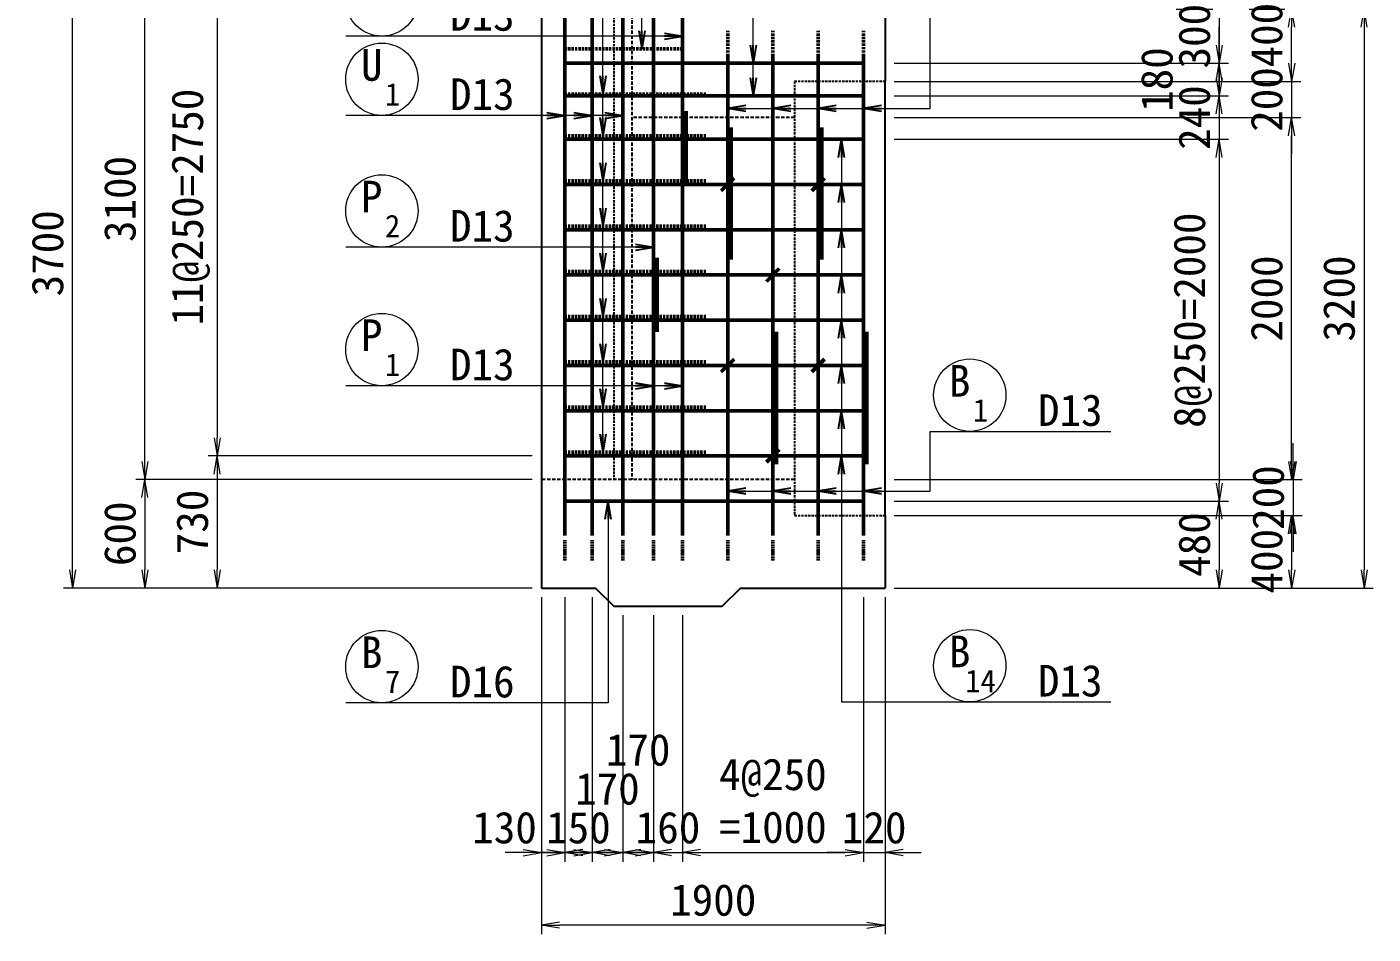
# Model space of a CAD drawing. Header units: millimetres. Extents: x 169470 to 758170, y -17820 to 11880.
# Drawn here: x 520459 to 527900, y -1211 to 3802 of the extents above; entities that cross this region are included whole.
import ezdxf
from ezdxf.enums import TextEntityAlignment as Align

# ---------------------------------------------------------------- set-up
doc = ezdxf.new("R2010")
doc.units = ezdxf.units.MM
doc.header["$LTSCALE"] = 50
doc.header["$PDSIZE"] = 300
doc.linetypes.add('DASHED2', pattern=[0.375, 0.25, -0.125])
doc.layers.get('Defpoints').update_dxf_attribs({"color": 151})
for name, color, linetype, lineweight in [('D-STR', 1, 'Continuous', 25), ('D-STR-DIM', 7, 'Continuous', 13), ('D-STR-HTXT', 7, 'Continuous', 13), ('D-STR-STR1', 2, 'Continuous', 50), ('D-STR-STR3', 4, 'Continuous', 50), ('D-STR-STR5', 6, 'Continuous', 50), ('D-STR-TXT', 7, 'Continuous', 13)]:
    doc.layers.add(name, color=color, linetype=linetype, lineweight=lineweight)
doc.styles.add('YOKO_GOTHIC', font='MS Gothic.ttf')
doc.dimstyles.new('S50', dxfattribs={"dimscale": 50, "dimtxt": 3.5, "dimasz": 2, "dimexe": 1, "dimexo": 1, "dimgap": 1, "dimtad": 1, "dimdec": 0, "dimzin": 1, "dimdsep": 46, "dimtxsty": 'YOKO_GOTHIC', "dimblk": 'OPEN', "dimcen": 0, "dimclrd": 256, "dimclre": 256, "dimclrt": 256, "dimaunit": 1, "dimadec": 3, "dimazin": 0, "dimtfac": 1, "dimtdec": 0, "dimtix": 1, "dimtmove": 2, "dimatfit": 3, "dimldrblk": 'OPEN', "dimfxl": 1, "dimlwd": -1, "dimlwe": -1, "dimarcsym": 2})

# ---------------------------------------------------------------- blocks, each defined once
blk = doc.blocks.new('_Open')
at = {"color": 0, "linetype": 'ByBlock', "lineweight": -2}
for p, q in [((-1, 0.167), (0, 0)), ((-1, -0.167), (0, 0)), ((0, 0), (-1, 0))]:
    blk.add_line(p, q, dxfattribs=at)
blk = doc.blocks.new('*D2960')
at = {"layer": 'D-STR-DIM', "ltscale": 1500, "transparency": 16777216}
for p, q in [((523252.5, 4181), (521461.1, 4181)), ((521511.1, 4081), (521511.1, 1531)), ((523252.5, 1431), (521461.1, 1431))]:
    blk.add_line(p, q, dxfattribs=at)
at = {"layer": 'Defpoints', "color": 0, "ltscale": 1500, "transparency": 16777216}
for p in [(523302.5, 4181), (521511.1, 1431), (523302.5, 1431)]:
    blk.add_point(p, dxfattribs=at)
at = {"layer": 'D-STR-DIM', "ltscale": 1500, "transparency": 16777216, "xscale": 100, "yscale": 100, "zscale": 100}
for p, rotation in [((521511.1, 4181), 90), ((521511.1, 1431), 270)]:
    blk.add_blockref('_Open', p, dxfattribs=dict(at, rotation=rotation))
at = {"layer": 'D-STR-DIM', "ltscale": 1500, "transparency": 16777216, "insert": (521364.3, 2806), "char_height": 175, "attachment_point": 5, "rotation": 90, "style": 'YOKO_GOTHIC'}
blk.add_mtext('11@250=2750', dxfattribs=at)
blk = doc.blocks.new('*D4491')
at = {"layer": 'D-STR-DIM', "ltscale": 1500, "transparency": 16777216}
for p, q in [((523252.5, 1431), (521461.1, 1431)), ((521511.1, 1331), (521511.1, 801)), ((523252.5, 701), (521461.1, 701))]:
    blk.add_line(p, q, dxfattribs=at)
at = {"layer": 'Defpoints', "color": 0, "ltscale": 1500, "transparency": 16777216}
for p in [(523302.5, 1431), (521511.1, 701), (523302.5, 701)]:
    blk.add_point(p, dxfattribs=at)
at = {"layer": 'D-STR-DIM', "ltscale": 1500, "transparency": 16777216, "xscale": 100, "yscale": 100, "zscale": 100}
for p, rotation in [((521511.1, 1431), 90), ((521511.1, 701), 270)]:
    blk.add_blockref('_Open', p, dxfattribs=dict(at, rotation=rotation))
at = {"layer": 'D-STR-DIM', "ltscale": 1500, "transparency": 16777216, "insert": (521373.6, 1066), "char_height": 175, "attachment_point": 5, "rotation": 90, "style": 'YOKO_GOTHIC'}
blk.add_mtext('730', dxfattribs=at)
blk = doc.blocks.new('*D2961')
at = {"layer": 'D-STR-DIM', "ltscale": 1500, "transparency": 16777216}
for p, q in [((523252.5, 4401), (521061.1, 4401)), ((521111.1, 1401), (521111.1, 4301)), ((523252.5, 1301), (521061.1, 1301))]:
    blk.add_line(p, q, dxfattribs=at)
at = {"layer": 'Defpoints', "color": 0, "ltscale": 1500, "transparency": 16777216}
for p in [(521111.1, 4401), (523302.5, 4401), (523302.5, 1301)]:
    blk.add_point(p, dxfattribs=at)
at = {"layer": 'D-STR-DIM', "ltscale": 1500, "transparency": 16777216, "xscale": 100, "yscale": 100, "zscale": 100}
for p, rotation in [((521111.1, 4401), 90), ((521111.1, 1301), 270)]:
    blk.add_blockref('_Open', p, dxfattribs=dict(at, rotation=rotation))
at = {"layer": 'D-STR-DIM', "ltscale": 1500, "transparency": 16777216, "insert": (520973.6, 2851), "char_height": 175, "attachment_point": 5, "rotation": 90, "style": 'YOKO_GOTHIC'}
blk.add_mtext('3100', dxfattribs=at)
blk = doc.blocks.new('*D2962')
at = {"layer": 'D-STR-DIM', "ltscale": 1500, "transparency": 16777216}
for p, q in [((523252.5, 1301), (521061.1, 1301)), ((521111.1, 1201), (521111.1, 801)), ((523252.5, 701), (521061.1, 701))]:
    blk.add_line(p, q, dxfattribs=at)
at = {"layer": 'Defpoints', "color": 0, "ltscale": 1500, "transparency": 16777216}
for p in [(523302.5, 1301), (521111.1, 701), (523302.5, 701)]:
    blk.add_point(p, dxfattribs=at)
at = {"layer": 'D-STR-DIM', "ltscale": 1500, "transparency": 16777216, "xscale": 100, "yscale": 100, "zscale": 100}
for p, rotation in [((521111.1, 1301), 90), ((521111.1, 701), 270)]:
    blk.add_blockref('_Open', p, dxfattribs=dict(at, rotation=rotation))
at = {"layer": 'D-STR-DIM', "ltscale": 1500, "transparency": 16777216, "insert": (520973.6, 1001), "char_height": 175, "attachment_point": 5, "rotation": 90, "style": 'YOKO_GOTHIC'}
blk.add_mtext('600', dxfattribs=at)
blk = doc.blocks.new('*D2963')
at = {"layer": 'D-STR-DIM', "ltscale": 1500, "transparency": 16777216}
for p, q in [((523252.5, 4401), (520661.1, 4401)), ((520711.1, 801), (520711.1, 4301)), ((523252.5, 701), (520661.1, 701))]:
    blk.add_line(p, q, dxfattribs=at)
at = {"layer": 'Defpoints', "color": 0, "ltscale": 1500, "transparency": 16777216}
for p in [(520711.1, 4401), (523302.5, 4401), (523302.5, 701)]:
    blk.add_point(p, dxfattribs=at)
at = {"layer": 'D-STR-DIM', "ltscale": 1500, "transparency": 16777216, "xscale": 100, "yscale": 100, "zscale": 100}
for p, rotation in [((520711.1, 4401), 90), ((520711.1, 701), 270)]:
    blk.add_blockref('_Open', p, dxfattribs=dict(at, rotation=rotation))
at = {"layer": 'D-STR-DIM', "ltscale": 1500, "transparency": 16777216, "insert": (520573.6, 2551), "char_height": 175, "attachment_point": 5, "rotation": 90, "style": 'YOKO_GOTHIC'}
blk.add_mtext('3700', dxfattribs=at)
blk = doc.blocks.new('*D2970')
at = {"layer": 'D-STR-DIM', "ltscale": 1500, "transparency": 16777216}
for p, q in [((523302.5, 651), (523302.5, -811.5)), ((523432.5, 651), (523432.5, -811.5)), ((523202.5, -761.5), (523102.5, -761.5)), ((523302.5, -761.5), (523432.5, -761.5)), ((523532.5, -761.5), (523632.5, -761.5))]:
    blk.add_line(p, q, dxfattribs=at)
at = {"layer": 'Defpoints', "color": 0, "ltscale": 1500, "transparency": 16777216}
for p in [(523302.5, 701), (523432.5, 701), (523432.5, -761.5)]:
    blk.add_point(p, dxfattribs=at)
at = {"layer": 'D-STR-DIM', "ltscale": 1500, "transparency": 16777216, "xscale": 100, "yscale": 100, "zscale": 100}
blk.add_blockref('_Open', (523302.5, -761.5), dxfattribs=at)
at = {"layer": 'D-STR-DIM', "ltscale": 1500, "transparency": 16777216, "xscale": 100, "yscale": 100, "zscale": 100, "rotation": 180}
blk.add_blockref('_Open', (523432.5, -761.5), dxfattribs=at)
at = {"layer": 'D-STR-DIM', "ltscale": 1500, "transparency": 16777216, "insert": (523099.1, -624), "char_height": 175, "attachment_point": 5, "style": 'YOKO_GOTHIC'}
blk.add_mtext('130', dxfattribs=at)
blk = doc.blocks.new('*D2971')
at = {"layer": 'D-STR-DIM', "ltscale": 1500, "transparency": 16777216}
for p, q in [((523432.5, 651), (523432.5, -811.5)), ((523582.5, 651), (523582.5, -811.5)), ((523332.5, -761.5), (523232.5, -761.5)), ((523432.5, -761.5), (523582.5, -761.5)), ((523682.5, -761.5), (523782.5, -761.5))]:
    blk.add_line(p, q, dxfattribs=at)
at = {"layer": 'Defpoints', "color": 0, "ltscale": 1500, "transparency": 16777216}
for p in [(523432.5, 701), (523582.5, 701), (523582.5, -761.5)]:
    blk.add_point(p, dxfattribs=at)
at = {"layer": 'D-STR-DIM', "ltscale": 1500, "transparency": 16777216, "xscale": 100, "yscale": 100, "zscale": 100}
blk.add_blockref('_Open', (523432.5, -761.5), dxfattribs=at)
at = {"layer": 'D-STR-DIM', "ltscale": 1500, "transparency": 16777216, "xscale": 100, "yscale": 100, "zscale": 100, "rotation": 180}
blk.add_blockref('_Open', (523582.5, -761.5), dxfattribs=at)
at = {"layer": 'D-STR-DIM', "ltscale": 1500, "transparency": 16777216, "insert": (523507.5, -624), "char_height": 175, "attachment_point": 5, "style": 'YOKO_GOTHIC'}
blk.add_mtext('150', dxfattribs=at)
blk = doc.blocks.new('*D2972')
at = {"layer": 'D-STR-DIM', "ltscale": 1500, "transparency": 16777216}
for p, q in [((523582.5, 651), (523582.5, -811.5)), ((523752.5, 551), (523752.5, -811.5)), ((523482.5, -761.5), (523382.5, -761.5)), ((523582.5, -761.5), (523752.5, -761.5)), ((523852.5, -761.5), (523952.5, -761.5))]:
    blk.add_line(p, q, dxfattribs=at)
at = {"layer": 'Defpoints', "color": 0, "ltscale": 1500, "transparency": 16777216}
for p in [(523582.5, 701), (523752.5, 601), (523752.5, -761.5)]:
    blk.add_point(p, dxfattribs=at)
at = {"layer": 'D-STR-DIM', "ltscale": 1500, "transparency": 16777216, "xscale": 100, "yscale": 100, "zscale": 100}
blk.add_blockref('_Open', (523582.5, -761.5), dxfattribs=at)
at = {"layer": 'D-STR-DIM', "ltscale": 1500, "transparency": 16777216, "xscale": 100, "yscale": 100, "zscale": 100, "rotation": 180}
blk.add_blockref('_Open', (523752.5, -761.5), dxfattribs=at)
at = {"layer": 'D-STR-DIM', "ltscale": 1500, "transparency": 16777216, "insert": (523667.5, -409.5), "char_height": 175, "attachment_point": 5, "style": 'YOKO_GOTHIC'}
blk.add_mtext('170', dxfattribs=at)
blk = doc.blocks.new('*D2973')
at = {"layer": 'D-STR-DIM', "ltscale": 1500, "transparency": 16777216}
for p, q in [((523752.5, 551), (523752.5, -811.5)), ((523922.5, 551), (523922.5, -811.5)), ((523652.5, -761.5), (523552.5, -761.5)), ((523752.5, -761.5), (523922.5, -761.5)), ((524022.5, -761.5), (524122.5, -761.5))]:
    blk.add_line(p, q, dxfattribs=at)
at = {"layer": 'Defpoints', "color": 0, "ltscale": 1500, "transparency": 16777216}
for p in [(523752.5, 601), (523922.5, 601), (523922.5, -761.5)]:
    blk.add_point(p, dxfattribs=at)
at = {"layer": 'D-STR-DIM', "ltscale": 1500, "transparency": 16777216, "xscale": 100, "yscale": 100, "zscale": 100}
blk.add_blockref('_Open', (523752.5, -761.5), dxfattribs=at)
at = {"layer": 'D-STR-DIM', "ltscale": 1500, "transparency": 16777216, "xscale": 100, "yscale": 100, "zscale": 100, "rotation": 180}
blk.add_blockref('_Open', (523922.5, -761.5), dxfattribs=at)
at = {"layer": 'D-STR-DIM', "ltscale": 1500, "transparency": 16777216, "insert": (523837.5, -194.3), "char_height": 175, "attachment_point": 5, "style": 'YOKO_GOTHIC'}
blk.add_mtext('170', dxfattribs=at)
blk = doc.blocks.new('*D2974')
at = {"layer": 'D-STR-DIM', "ltscale": 1500, "transparency": 16777216}
for p, q in [((523922.5, 551), (523922.5, -811.5)), ((524082.5, 551), (524082.5, -811.5)), ((523822.5, -761.5), (523722.5, -761.5)), ((523922.5, -761.5), (524082.5, -761.5)), ((524182.5, -761.5), (524282.5, -761.5))]:
    blk.add_line(p, q, dxfattribs=at)
at = {"layer": 'Defpoints', "color": 0, "ltscale": 1500, "transparency": 16777216}
for p in [(523922.5, 601), (524082.5, 601), (524082.5, -761.5)]:
    blk.add_point(p, dxfattribs=at)
at = {"layer": 'D-STR-DIM', "ltscale": 1500, "transparency": 16777216, "xscale": 100, "yscale": 100, "zscale": 100}
blk.add_blockref('_Open', (523922.5, -761.5), dxfattribs=at)
at = {"layer": 'D-STR-DIM', "ltscale": 1500, "transparency": 16777216, "xscale": 100, "yscale": 100, "zscale": 100, "rotation": 180}
blk.add_blockref('_Open', (524082.5, -761.5), dxfattribs=at)
at = {"layer": 'D-STR-DIM', "ltscale": 1500, "transparency": 16777216, "insert": (524002.5, -624), "char_height": 175, "attachment_point": 5, "style": 'YOKO_GOTHIC'}
blk.add_mtext('160', dxfattribs=at)
blk = doc.blocks.new('*D2975')
at = {"layer": 'D-STR-DIM', "ltscale": 1500, "transparency": 16777216}
for p, q in [((525082.5, 651), (525082.5, -811.5)), ((524082.5, 551), (524082.5, -811.5)), ((524182.5, -761.5), (524982.5, -761.5))]:
    blk.add_line(p, q, dxfattribs=at)
at = {"layer": 'Defpoints', "color": 0, "ltscale": 1500, "transparency": 16777216}
for p in [(525082.5, 701), (524082.5, 601), (525082.5, -761.5)]:
    blk.add_point(p, dxfattribs=at)
at = {"layer": 'D-STR-DIM', "ltscale": 1500, "transparency": 16777216, "xscale": 100, "yscale": 100, "zscale": 100, "rotation": 180}
blk.add_blockref('_Open', (524082.5, -761.5), dxfattribs=at)
at = {"layer": 'D-STR-DIM', "ltscale": 1500, "transparency": 16777216, "xscale": 100, "yscale": 100, "zscale": 100}
blk.add_blockref('_Open', (525082.5, -761.5), dxfattribs=at)
at = {"layer": 'D-STR-DIM', "ltscale": 1500, "transparency": 16777216, "insert": (524582.5, -475.9), "char_height": 175, "attachment_point": 5, "style": 'YOKO_GOTHIC'}
blk.add_mtext('4@250\\P=1000', dxfattribs=at)
blk = doc.blocks.new('*D2976')
at = {"layer": 'D-STR-DIM', "ltscale": 1500, "transparency": 16777216}
for p, q in [((525082.5, 651), (525082.5, -811.5)), ((525202.5, 651), (525202.5, -811.5)), ((524982.5, -761.5), (524882.5, -761.5)), ((525082.5, -761.5), (525202.5, -761.5)), ((525302.5, -761.5), (525402.5, -761.5))]:
    blk.add_line(p, q, dxfattribs=at)
at = {"layer": 'Defpoints', "color": 0, "ltscale": 1500, "transparency": 16777216}
for p in [(525082.5, 701), (525202.5, 701), (525202.5, -761.5)]:
    blk.add_point(p, dxfattribs=at)
at = {"layer": 'D-STR-DIM', "ltscale": 1500, "transparency": 16777216, "xscale": 100, "yscale": 100, "zscale": 100}
blk.add_blockref('_Open', (525082.5, -761.5), dxfattribs=at)
at = {"layer": 'D-STR-DIM', "ltscale": 1500, "transparency": 16777216, "xscale": 100, "yscale": 100, "zscale": 100, "rotation": 180}
blk.add_blockref('_Open', (525202.5, -761.5), dxfattribs=at)
at = {"layer": 'D-STR-DIM', "ltscale": 1500, "transparency": 16777216, "insert": (525142.5, -624), "char_height": 175, "attachment_point": 5, "style": 'YOKO_GOTHIC'}
blk.add_mtext('120', dxfattribs=at)
blk = doc.blocks.new('*D2977')
at = {"layer": 'D-STR-DIM', "ltscale": 1500, "transparency": 16777216}
for p, q in [((523302.5, 651), (523302.5, -1211.5)), ((525202.5, 651), (525202.5, -1211.5)), ((525102.5, -1161.5), (523402.5, -1161.5))]:
    blk.add_line(p, q, dxfattribs=at)
at = {"layer": 'Defpoints', "color": 0, "ltscale": 1500, "transparency": 16777216}
for p in [(523302.5, 701), (525202.5, 701), (523302.5, -1161.5)]:
    blk.add_point(p, dxfattribs=at)
at = {"layer": 'D-STR-DIM', "ltscale": 1500, "transparency": 16777216, "xscale": 100, "yscale": 100, "zscale": 100, "rotation": 180}
blk.add_blockref('_Open', (523302.5, -1161.5), dxfattribs=at)
at = {"layer": 'D-STR-DIM', "ltscale": 1500, "transparency": 16777216, "xscale": 100, "yscale": 100, "zscale": 100}
blk.add_blockref('_Open', (525202.5, -1161.5), dxfattribs=at)
at = {"layer": 'D-STR-DIM', "ltscale": 1500, "transparency": 16777216, "insert": (524252.5, -1024), "char_height": 175, "attachment_point": 5, "style": 'YOKO_GOTHIC'}
blk.add_mtext('1900', dxfattribs=at)
blk = doc.blocks.new('*D2978')
at = {"layer": 'D-STR-DIM', "ltscale": 1500, "transparency": 16777216}
for p, q in [((527050.2, 4001), (527050.2, 4101)), ((525252.5, 3901), (527100.2, 3901)), ((527050.2, 3901), (527050.2, 3601)), ((525252.5, 3601), (527100.2, 3601)), ((527050.2, 3501), (527050.2, 3401))]:
    blk.add_line(p, q, dxfattribs=at)
at = {"layer": 'Defpoints', "color": 0, "ltscale": 1500, "transparency": 16777216}
for p in [(525202.5, 3901), (525202.5, 3601), (527050.2, 3601)]:
    blk.add_point(p, dxfattribs=at)
at = {"layer": 'D-STR-DIM', "ltscale": 1500, "transparency": 16777216, "xscale": 100, "yscale": 100, "zscale": 100}
for p, rotation in [((527050.2, 3901), 270), ((527050.2, 3601), 90)]:
    blk.add_blockref('_Open', p, dxfattribs=dict(at, rotation=rotation))
at = {"layer": 'D-STR-DIM', "ltscale": 1500, "transparency": 16777216, "insert": (526912.7, 3751), "char_height": 175, "attachment_point": 5, "rotation": 90, "style": 'YOKO_GOTHIC'}
blk.add_mtext('300', dxfattribs=at)
blk = doc.blocks.new('*D2979')
at = {"layer": 'D-STR-DIM', "ltscale": 1500, "transparency": 16777216}
for p, q in [((527050.2, 3701), (527050.2, 3801)), ((525252.5, 3601), (527100.2, 3601)), ((527050.2, 3601), (527050.2, 3421)), ((525252.5, 3421), (527100.2, 3421)), ((527050.2, 3321), (527050.2, 3221))]:
    blk.add_line(p, q, dxfattribs=at)
at = {"layer": 'Defpoints', "color": 0, "ltscale": 1500, "transparency": 16777216}
for p in [(525202.5, 3601), (525202.5, 3421), (527050.2, 3421)]:
    blk.add_point(p, dxfattribs=at)
at = {"layer": 'D-STR-DIM', "ltscale": 1500, "transparency": 16777216, "xscale": 100, "yscale": 100, "zscale": 100}
for p, rotation in [((527050.2, 3601), 270), ((527050.2, 3421), 90)]:
    blk.add_blockref('_Open', p, dxfattribs=dict(at, rotation=rotation))
at = {"layer": 'D-STR-DIM', "ltscale": 1500, "transparency": 16777216, "insert": (526705.9, 3511), "char_height": 175, "attachment_point": 5, "rotation": 90, "style": 'YOKO_GOTHIC'}
blk.add_mtext('180', dxfattribs=at)
blk = doc.blocks.new('*D2980')
at = {"layer": 'D-STR-DIM', "ltscale": 1500, "transparency": 16777216}
for p, q in [((527050.2, 3521), (527050.2, 3621)), ((525252.5, 3421), (527100.2, 3421)), ((527050.2, 3421), (527050.2, 3181)), ((525252.5, 3181), (527100.2, 3181)), ((527050.2, 3081), (527050.2, 2981))]:
    blk.add_line(p, q, dxfattribs=at)
at = {"layer": 'Defpoints', "color": 0, "ltscale": 1500, "transparency": 16777216}
for p in [(525202.5, 3421), (525202.5, 3181), (527050.2, 3181)]:
    blk.add_point(p, dxfattribs=at)
at = {"layer": 'D-STR-DIM', "ltscale": 1500, "transparency": 16777216, "xscale": 100, "yscale": 100, "zscale": 100}
for p, rotation in [((527050.2, 3421), 270), ((527050.2, 3181), 90)]:
    blk.add_blockref('_Open', p, dxfattribs=dict(at, rotation=rotation))
at = {"layer": 'D-STR-DIM', "ltscale": 1500, "transparency": 16777216, "insert": (526912.7, 3301), "char_height": 175, "attachment_point": 5, "rotation": 90, "style": 'YOKO_GOTHIC'}
blk.add_mtext('240', dxfattribs=at)
blk = doc.blocks.new('*D2897')
at = {"layer": 'D-STR-DIM', "ltscale": 1500, "transparency": 16777216}
for p, q in [((525252.5, 3181), (527100.2, 3181)), ((527050.2, 3081), (527050.2, 1281)), ((525252.5, 1181), (527100.2, 1181))]:
    blk.add_line(p, q, dxfattribs=at)
at = {"layer": 'Defpoints', "color": 0, "ltscale": 1500, "transparency": 16777216}
for p in [(525202.5, 3181), (525202.5, 1181), (527050.2, 1181)]:
    blk.add_point(p, dxfattribs=at)
at = {"layer": 'D-STR-DIM', "ltscale": 1500, "transparency": 16777216, "xscale": 100, "yscale": 100, "zscale": 100}
for p, rotation in [((527050.2, 3181), 90), ((527050.2, 1181), 270)]:
    blk.add_blockref('_Open', p, dxfattribs=dict(at, rotation=rotation))
at = {"layer": 'D-STR-DIM', "ltscale": 1500, "transparency": 16777216, "insert": (526903.4, 2181), "char_height": 175, "attachment_point": 5, "rotation": 90, "style": 'YOKO_GOTHIC'}
blk.add_mtext('8@250=2000', dxfattribs=at)
blk = doc.blocks.new('*D2898')
at = {"layer": 'D-STR-DIM', "ltscale": 1500, "transparency": 16777216}
for p, q in [((525252.5, 1181), (527100.2, 1181)), ((527050.2, 1081), (527050.2, 801)), ((525252.5, 701), (527100.2, 701))]:
    blk.add_line(p, q, dxfattribs=at)
at = {"layer": 'Defpoints', "color": 0, "ltscale": 1500, "transparency": 16777216}
for p in [(525202.5, 1181), (525202.5, 701), (527050.2, 701)]:
    blk.add_point(p, dxfattribs=at)
at = {"layer": 'D-STR-DIM', "ltscale": 1500, "transparency": 16777216, "xscale": 100, "yscale": 100, "zscale": 100}
for p, rotation in [((527050.2, 1181), 90), ((527050.2, 701), 270)]:
    blk.add_blockref('_Open', p, dxfattribs=dict(at, rotation=rotation))
at = {"layer": 'D-STR-DIM', "ltscale": 1500, "transparency": 16777216, "insert": (526912.7, 941), "char_height": 175, "attachment_point": 5, "rotation": 90, "style": 'YOKO_GOTHIC'}
blk.add_mtext('480', dxfattribs=at)
blk = doc.blocks.new('*D2899')
at = {"layer": 'D-STR-DIM', "ltscale": 1500, "transparency": 16777216}
for p, q in [((525252.5, 1101), (527500.2, 1101)), ((527450.2, 1001), (527450.2, 801)), ((525252.5, 701), (527500.2, 701))]:
    blk.add_line(p, q, dxfattribs=at)
at = {"layer": 'Defpoints', "color": 0, "ltscale": 1500, "transparency": 16777216}
for p in [(525202.5, 1101), (525202.5, 701), (527450.2, 701)]:
    blk.add_point(p, dxfattribs=at)
at = {"layer": 'D-STR-DIM', "ltscale": 1500, "transparency": 16777216, "xscale": 100, "yscale": 100, "zscale": 100}
for p, rotation in [((527450.2, 1101), 90), ((527450.2, 701), 270)]:
    blk.add_blockref('_Open', p, dxfattribs=dict(at, rotation=rotation))
at = {"layer": 'D-STR-DIM', "ltscale": 1500, "transparency": 16777216, "insert": (527312.7, 849.4), "char_height": 175, "attachment_point": 5, "rotation": 90, "style": 'YOKO_GOTHIC'}
blk.add_mtext('400', dxfattribs=at)
blk = doc.blocks.new('*D2900')
at = {"layer": 'D-STR-DIM', "ltscale": 1500, "transparency": 16777216}
for p, q in [((525252.5, 3301), (527500.2, 3301)), ((527450.2, 1401), (527450.2, 3201)), ((525252.5, 1301), (527500.2, 1301))]:
    blk.add_line(p, q, dxfattribs=at)
at = {"layer": 'Defpoints', "color": 0, "ltscale": 1500, "transparency": 16777216}
for p in [(525202.5, 3301), (527450.2, 3301), (525202.5, 1301)]:
    blk.add_point(p, dxfattribs=at)
at = {"layer": 'D-STR-DIM', "ltscale": 1500, "transparency": 16777216, "xscale": 100, "yscale": 100, "zscale": 100}
for p, rotation in [((527450.2, 3301), 90), ((527450.2, 1301), 270)]:
    blk.add_blockref('_Open', p, dxfattribs=dict(at, rotation=rotation))
at = {"layer": 'D-STR-DIM', "ltscale": 1500, "transparency": 16777216, "insert": (527312.7, 2301), "char_height": 175, "attachment_point": 5, "rotation": 90, "style": 'YOKO_GOTHIC'}
blk.add_mtext('2000', dxfattribs=at)
blk = doc.blocks.new('*D2901')
at = {"layer": 'D-STR-DIM', "ltscale": 1500, "transparency": 16777216}
for p, q in [((525252.5, 3901), (527500.2, 3901)), ((527450.2, 3601), (527450.2, 3801)), ((525252.5, 3501), (527500.2, 3501))]:
    blk.add_line(p, q, dxfattribs=at)
at = {"layer": 'Defpoints', "color": 0, "ltscale": 1500, "transparency": 16777216}
for p in [(525202.5, 3901), (527450.2, 3901), (525202.5, 3501)]:
    blk.add_point(p, dxfattribs=at)
at = {"layer": 'D-STR-DIM', "ltscale": 1500, "transparency": 16777216, "xscale": 100, "yscale": 100, "zscale": 100}
for p, rotation in [((527450.2, 3901), 90), ((527450.2, 3501), 270)]:
    blk.add_blockref('_Open', p, dxfattribs=dict(at, rotation=rotation))
at = {"layer": 'D-STR-DIM', "ltscale": 1500, "transparency": 16777216, "insert": (527312.7, 3756.6), "char_height": 175, "attachment_point": 5, "rotation": 90, "style": 'YOKO_GOTHIC'}
blk.add_mtext('400', dxfattribs=at)
blk = doc.blocks.new('*D2902')
at = {"layer": 'D-STR-DIM', "ltscale": 1500, "transparency": 16777216}
for p, q in [((525252.5, 3901), (527900.2, 3901)), ((527850.2, 3801), (527850.2, 801)), ((525252.5, 701), (527900.2, 701))]:
    blk.add_line(p, q, dxfattribs=at)
at = {"layer": 'Defpoints', "color": 0, "ltscale": 1500, "transparency": 16777216}
for p in [(525202.5, 3901), (525202.5, 701), (527850.2, 701)]:
    blk.add_point(p, dxfattribs=at)
at = {"layer": 'D-STR-DIM', "ltscale": 1500, "transparency": 16777216, "xscale": 100, "yscale": 100, "zscale": 100}
for p, rotation in [((527850.2, 3901), 90), ((527850.2, 701), 270)]:
    blk.add_blockref('_Open', p, dxfattribs=dict(at, rotation=rotation))
at = {"layer": 'D-STR-DIM', "ltscale": 1500, "transparency": 16777216, "insert": (527712.7, 2301), "char_height": 175, "attachment_point": 5, "rotation": 90, "style": 'YOKO_GOTHIC'}
blk.add_mtext('3200', dxfattribs=at)
blk = doc.blocks.new('*D4401')
at = {"layer": 'D-STR-DIM', "ltscale": 1500, "transparency": 16777216}
for p, q in [((527458.6, 1401), (527458.6, 1501)), ((525252.5, 1301), (527508.6, 1301)), ((527458.6, 1301), (527458.6, 1101)), ((525252.5, 1101), (527508.6, 1101)), ((527458.6, 1001), (527458.6, 901))]:
    blk.add_line(p, q, dxfattribs=at)
at = {"layer": 'Defpoints', "color": 0, "ltscale": 1500, "transparency": 16777216}
for p in [(525202.5, 1301), (525202.5, 1101), (527458.6, 1101)]:
    blk.add_point(p, dxfattribs=at)
at = {"layer": 'D-STR-DIM', "ltscale": 1500, "transparency": 16777216, "xscale": 100, "yscale": 100, "zscale": 100}
for p, rotation in [((527458.6, 1301), 270), ((527458.6, 1101), 90)]:
    blk.add_blockref('_Open', p, dxfattribs=dict(at, rotation=rotation))
at = {"layer": 'D-STR-DIM', "ltscale": 1500, "transparency": 16777216, "insert": (527321.1, 1201), "char_height": 175, "attachment_point": 5, "rotation": 90, "style": 'YOKO_GOTHIC'}
blk.add_mtext('200', dxfattribs=at)
blk = doc.blocks.new('*D4402')
at = {"layer": 'D-STR-DIM', "ltscale": 1500, "transparency": 16777216}
for p, q in [((527450.2, 3601), (527450.2, 3701)), ((525252.5, 3501), (527500.2, 3501)), ((527450.2, 3501), (527450.2, 3301)), ((525252.5, 3301), (527500.2, 3301)), ((527450.2, 3201), (527450.2, 3101))]:
    blk.add_line(p, q, dxfattribs=at)
at = {"layer": 'Defpoints', "color": 0, "ltscale": 1500, "transparency": 16777216}
for p in [(525202.5, 3501), (525202.5, 3301), (527450.2, 3301)]:
    blk.add_point(p, dxfattribs=at)
at = {"layer": 'D-STR-DIM', "ltscale": 1500, "transparency": 16777216, "xscale": 100, "yscale": 100, "zscale": 100}
for p, rotation in [((527450.2, 3501), 270), ((527450.2, 3301), 90)]:
    blk.add_blockref('_Open', p, dxfattribs=dict(at, rotation=rotation))
at = {"layer": 'D-STR-DIM', "ltscale": 1500, "transparency": 16777216, "insert": (527312.7, 3401), "char_height": 175, "attachment_point": 5, "rotation": 90, "style": 'YOKO_GOTHIC'}
blk.add_mtext('200', dxfattribs=at)

msp = doc.modelspace()

# ---------------------------------------------------------------- linework, layer by layer
at = {"layer": 'D-STR'}
for p, q in [((523302.54, 4401.01), (523302.54, 701.01)), ((525202.54, 3901.01), (525202.54, 3501.01)), ((525202.54, 1101.01), (525202.54, 3501.01)), ((525202.54, 1101.01), (525202.54, 701.01))]:
    msp.add_line(p, q, dxfattribs=at)
at = {"layer": 'D-STR', "linetype": 'DASHED2', "ltscale": 1.5}
for p, q in [((523802.54, 4401.01), (523802.54, 1301.01)), ((524702.54, 3301.01), (523802.54, 3301.01)), ((524702.54, 1301.01), (523302.54, 1301.01))]:
    msp.add_line(p, q, dxfattribs=at)
at = {"layer": 'D-STR', "linetype": 'DASHED2'}
msp.add_lwpolyline([(525202.54, 3501.01), (524702.54, 3501.01), (524702.54, 1101.01), (525202.54, 1101.01)], dxfattribs=at)
at = {"layer": 'D-STR'}
msp.add_lwpolyline([(523302.54, 701.01), (523602.54, 701.01), (523702.54, 601.01), (524302.54, 601.01), (524402.54, 701.01), (525202.54, 701.01)], dxfattribs=at)
at = {"layer": 'D-STR-HTXT'}
msp.add_line((525451, 1566.81), (526451, 1566.81), dxfattribs=at)
for centre in [(522420.89, 3951.13), (522420.89, 3512.88), (522420.89, 2785.21), (522420.89, 2019.08), (525671.05, 1766.81), (522420.89, 266.5), (525671.05, 271.42)]:
    msp.add_circle(centre, 200, dxfattribs=at)
at = {"layer": 'D-STR-STR1'}
for p, q in [((523432.54, 4301.01), (523432.54, 991.01)), ((523582.54, 4301.01), (523582.54, 991.01)), ((523752.54, 4301.01), (523752.54, 991.01)), ((523922.54, 991.01), (523922.54, 4281.01)), ((524082.54, 991.01), (524082.54, 4281.01)), ((525082.54, 3601.01), (523432.54, 3601.01)), ((524332.54, 991.01), (524332.54, 3641.01)), ((524582.54, 991.01), (524582.54, 3641.01)), ((524832.54, 991.01), (524832.54, 3641.01)), ((525082.54, 991.01), (525082.54, 3641.01)), ((525082.54, 3421.01), (523432.54, 3421.01)), ((525082.54, 3181.01), (523432.54, 3181.01)), ((525082.54, 2931.01), (523432.54, 2931.01)), ((525082.54, 2681.01), (523432.54, 2681.01)), ((525082.54, 2431.01), (523432.54, 2431.01)), ((525082.54, 2181.01), (523432.54, 2181.01)), ((525082.54, 1931.01), (523432.54, 1931.01)), ((525082.54, 1681.01), (523432.54, 1681.01)), ((525082.54, 1431.01), (523432.54, 1431.01)), ((525082.54, 1181.01), (523432.54, 1181.01))]:
    msp.add_line(p, q, dxfattribs=at)
at = {"layer": 'D-STR-STR1', "linetype": 'DASHED2'}
for p, q in [((524332.54, 3641.01), (524332.54, 3781.01)), ((524582.54, 3641.01), (524582.54, 3781.01)), ((524832.54, 3641.01), (524832.54, 3781.01)), ((525082.54, 3641.01), (525082.54, 3781.01)), ((524082.54, 3681.01), (523432.54, 3681.01)), ((524212.54, 3431.01), (523432.54, 3431.01)), ((524212.54, 3201.01), (523432.54, 3201.01)), ((524212.54, 3181.01), (523432.54, 3181.01)), ((524212.54, 2951.01), (523432.54, 2951.01)), ((524212.54, 2931.01), (523432.54, 2931.01)), ((524212.54, 2701.01), (523432.54, 2701.01)), ((524212.54, 2681.01), (523432.54, 2681.01)), ((524212.54, 2451.01), (523432.54, 2451.01)), ((524212.54, 2431.01), (523432.54, 2431.01)), ((524212.54, 2201.01), (523432.54, 2201.01)), ((524212.54, 2181.01), (523432.54, 2181.01)), ((524212.54, 1951.01), (523432.54, 1951.01)), ((524212.54, 1931.01), (523432.54, 1931.01)), ((524212.54, 1701.01), (523432.54, 1701.01)), ((524212.54, 1681.01), (523432.54, 1681.01)), ((524212.54, 1451.01), (523432.54, 1451.01)), ((524212.54, 1431.01), (523432.54, 1431.01)), ((523432.54, 1181.01), (524212.54, 1181.01))]:
    msp.add_line(p, q, dxfattribs=at)
at = {"layer": 'D-STR-STR1', "linetype": 'DASHED2', "ltscale": 0.5}
for p, q in [((523432.54, 966.01), (523432.54, 851.01)), ((523582.54, 966.01), (523582.54, 851.01)), ((523752.54, 966.01), (523752.54, 851.01)), ((523922.54, 966.01), (523922.54, 851.01)), ((524082.54, 966.01), (524082.54, 851.01)), ((524332.54, 966.01), (524332.54, 851.01)), ((524582.54, 966.01), (524582.54, 851.01)), ((524832.54, 966.01), (524832.54, 851.01)), ((525082.54, 966.01), (525082.54, 851.01))]:
    msp.add_line(p, q, dxfattribs=at)
at = {"layer": 'D-STR-STR3'}
for p, q in [((524297.18, 2895.66), (524367.89, 2966.37)), ((524797.18, 2895.66), (524867.89, 2966.37)), ((524547.18, 2395.66), (524617.89, 2466.37)), ((524297.18, 1895.66), (524367.89, 1966.37)), ((524797.18, 1895.66), (524867.89, 1966.37)), ((524547.18, 1395.66), (524617.89, 1466.37))]:
    msp.add_line(p, q, dxfattribs=at)
at = {"layer": 'D-STR-STR5'}
for p, q in [((524102.54, 2926.01), (524102.54, 3336.01)), ((524352.54, 3246.03), (524352.54, 2516.03)), ((524852.54, 3246.03), (524852.54, 2516.03)), ((523942.54, 2116.01), (523942.54, 2526.01)), ((524602.54, 2116.03), (524602.54, 1386.03)), ((525102.54, 2116.03), (525102.54, 1386.03))]:
    msp.add_line(p, q, dxfattribs=at)
at = {"layer": 'Defpoints', "linetype": 'DASHED2'}
msp.add_line((523702.54, 4401.01), (523702.54, 1301.01), dxfattribs=at)

# ---------------------------------------------------------------- texts
at = {"layer": 'D-STR-TXT', "style": 'YOKO_GOTHIC'}
for s, p in [('D13', (522797.41, 3781.13)), ('D13', (522797.41, 3342.88)), ('D13', (522797.41, 2615.21)), ('D13', (522797.41, 1849.08)), ('D13', (526047.57, 1596.81)), ('D16', (522797.41, 96.5)), ('D13', (526047.57, 101.42))]:
    msp.add_text(s, height=175, dxfattribs=at).set_placement(p)
for s, height, p in [('U', 175, (522364.61, 3504.57)), ('1', 125, (522480.28, 3366.76)), ('P', 175, (522364.61, 2776.89)), ('2', 125, (522480.28, 2639.09)), ('P', 175, (522364.61, 2010.76)), ('1', 125, (522480.28, 1872.96)), ('B', 175, (525614.78, 1758.49)), ('1', 125, (525730.44, 1620.69)), ('B', 175, (522364.61, 258.18)), ('B', 175, (525614.78, 263.1)), ('7', 125, (522480.28, 120.38)), ('14', 125, (525730.44, 125.3))]:
    msp.add_text(s, height=height, dxfattribs=at).set_placement(p, align=Align.CENTER)

# ---------------------------------------------------------------- dimensions: what is measured, and where the dimension line sits
at = {"layer": 'D-STR-DIM', "ltscale": 1500}
for base, p1, p2, picture, middle in [((520711.12, 4401.01), (523302.54, 701.01), (523302.54, 4401.01), '*D2963', (520573.62, 2551.01)), ((521111.12, 4401.01), (523302.54, 1301.01), (523302.54, 4401.01), '*D2961', (520973.62, 2851.01)), ((527050.24, 3601.01), (525202.54, 3901.01), (525202.54, 3601.01), '*D2978', (526912.74, 3751.01)), ((527850.24, 701.01), (525202.54, 3901.01), (525202.54, 701.01), '*D2902', (527712.74, 2301.01)), ((527450.24, 3301.01), (525202.54, 3501.01), (525202.54, 3301.01), '*D4402', (527312.74, 3401.01)), ((527050.24, 3181.01), (525202.54, 3421.01), (525202.54, 3181.01), '*D2980', (526912.74, 3301.01)), ((527450.24, 3301.01), (525202.54, 1301.01), (525202.54, 3301.01), '*D2900', (527312.74, 2301.01)), ((527458.57, 1101.01), (525202.54, 1301.01), (525202.54, 1101.01), '*D4401', (527321.07, 1201.01)), ((521511.12, 701.01), (523302.54, 1431.01), (523302.54, 701.01), '*D4491', (521373.62, 1066.01)), ((521111.12, 701.01), (523302.54, 1301.01), (523302.54, 701.01), '*D2962', (520973.62, 1001.01)), ((527050.24, 701.01), (525202.54, 1181.01), (525202.54, 701.01), '*D2898', (526912.74, 941.01))]:
    dim = msp.add_linear_dim(base=base, p1=p1, p2=p2, angle=90, dimstyle='S50', dxfattribs=at)
    dim.commit()
    dim.dimension.update_dxf_attribs({"geometry": picture, "text_midpoint": middle})
for base, p1, p2, text, picture, middle in [((521511.12, 1431.01), (523302.54, 4181.01), (523302.54, 1431.01), '11@250=<>', '*D2960', (521364.29, 2806.01)), ((527050.24, 1181.01), (525202.54, 3181.01), (525202.54, 1181.01), '8@250=<>', '*D2897', (526903.41, 2181.01))]:
    dim = msp.add_linear_dim(base=base, p1=p1, p2=p2, angle=90, text=text, dimstyle='S50', dxfattribs=at)
    dim.commit()
    dim.dimension.update_dxf_attribs({"geometry": picture, "text_midpoint": middle})
for base, p1, p2, picture, middle in [((527450.24, 3901.01), (525202.54, 3501.01), (525202.54, 3901.01), '*D2901', (527312.74, 3756.65)), ((527050.24, 3421.01), (525202.54, 3601.01), (525202.54, 3421.01), '*D2979', (526705.87, 3511.01)), ((527450.24, 701.01), (525202.54, 1101.01), (525202.54, 701.01), '*D2899', (527312.74, 849.43))]:
    dim = msp.add_linear_dim(base=base, p1=p1, p2=p2, angle=90, dimstyle='S50', dxfattribs=at)
    dim.commit()
    dim.dimension.update_dxf_attribs({"geometry": picture, "text_midpoint": middle, "dimtype": 160})
for base, p1, p2, picture, middle in [((523432.54, -761.5), (523302.54, 701.01), (523432.54, 701.01), '*D2970', (523099.12, -624)), ((523752.54, -761.5), (523582.54, 701.01), (523752.54, 601.01), '*D2972', (523667.54, -409.49)), ((523922.54, -761.5), (523752.54, 601.01), (523922.54, 601.01), '*D2973', (523837.54, -194.3))]:
    dim = msp.add_linear_dim(base=base, p1=p1, p2=p2, dimstyle='S50', dxfattribs=at)
    dim.commit()
    dim.dimension.update_dxf_attribs({"geometry": picture, "text_midpoint": middle, "dimtype": 160})
for base, p1, p2, picture, middle in [((523582.54, -761.5), (523432.54, 701.01), (523582.54, 701.01), '*D2971', (523507.54, -624)), ((523302.54, -1161.5), (525202.54, 701.01), (523302.54, 701.01), '*D2977', (524252.54, -1024)), ((525202.54, -761.5), (525082.54, 701.01), (525202.54, 701.01), '*D2976', (525142.54, -624)), ((524082.54, -761.5), (523922.54, 601.01), (524082.54, 601.01), '*D2974', (524002.54, -624))]:
    dim = msp.add_linear_dim(base=base, p1=p1, p2=p2, dimstyle='S50', dxfattribs=at)
    dim.commit()
    dim.dimension.update_dxf_attribs({"geometry": picture, "text_midpoint": middle})
dim = msp.add_linear_dim(base=(525082.54, -761.5), p1=(524082.54, 601.01), p2=(525082.54, 701.01), text='4@250\\P=<>', dimstyle='S50', dxfattribs=at)
dim.commit()
dim.dimension.update_dxf_attribs({"geometry": '*D2975', "text_midpoint": (524582.54, -475.94)})

# ---------------------------------------------------------------- leaders
at = {"layer": 'D-STR-HTXT'}
for points in [[(523858.56, 3681.01), (523858.56, 5364.25), (522220.89, 5364.25)], [(523642.99, 1451.01), (523642.99, 4807.67), (522220.89, 4807.67)], [(524473.03, 3421.01), (524473.03, 4729.2), (526451, 4729.2)], [(524332.54, 3351.4), (525451, 3351.4), (525451, 4206.2)], [(524473.03, 3601.01), (524473.03, 4075.11)], [(524082.54, 3751.13), (522220.89, 3751.13)], [(523642.99, 3431.01), (523642.99, 3761.1)], [(523642.99, 3201.01), (523642.99, 3511.1)], [(524582.54, 3351.4), (524901.89, 3351.4)], [(524832.54, 3351.4), (525151.89, 3351.4)], [(525082.54, 3351.4), (525401.89, 3351.4)], [(523752.54, 3312.88), (522220.89, 3312.88)], [(523432.54, 3312.88), (523027.4, 3312.88)], [(523582.54, 3312.88), (523157.4, 3312.88)], [(523642.99, 2951.01), (523642.99, 3261.1)], [(524961.18, 3181.01), (524961.18, 71.42), (526451, 71.42)], [(523642.99, 2701.01), (523642.99, 3011.1)], [(524961.18, 2931.01), (524961.18, 2482.45)], [(523642.99, 2451.01), (523642.99, 2761.1)], [(524961.18, 2681.01), (524961.18, 2232.45)], [(523922.54, 2585.21), (522220.89, 2585.21)], [(523642.99, 2201.01), (523642.99, 2511.1)], [(524961.18, 2431.01), (524961.18, 1982.45)], [(523642.99, 1951.01), (523642.99, 2261.1)], [(524961.18, 2181.01), (524961.18, 1732.45)], [(523642.99, 1701.01), (523642.99, 2011.1)], [(524961.18, 1931.01), (524961.18, 1482.45)], [(524082.54, 1819.08), (522220.89, 1819.08)], [(523922.54, 1819.08), (523151.71, 1819.08)], [(524961.18, 1681.01), (524961.18, 1232.45)], [(524332.54, 1236.35), (525451, 1236.35), (525451, 1566.81)], [(524961.18, 1431.01), (524961.18, 982.45)], [(524582.54, 1236.35), (524891.77, 1236.35)], [(524832.54, 1236.35), (525141.77, 1236.35)], [(525082.54, 1236.35), (525391.77, 1236.35)], [(523671.88, 1181.01), (523671.88, 66.5), (522220.89, 66.5)]]:
    msp.add_leader(points, dimstyle='S50', dxfattribs=at)

doc.saveas('drawing.dxf')
